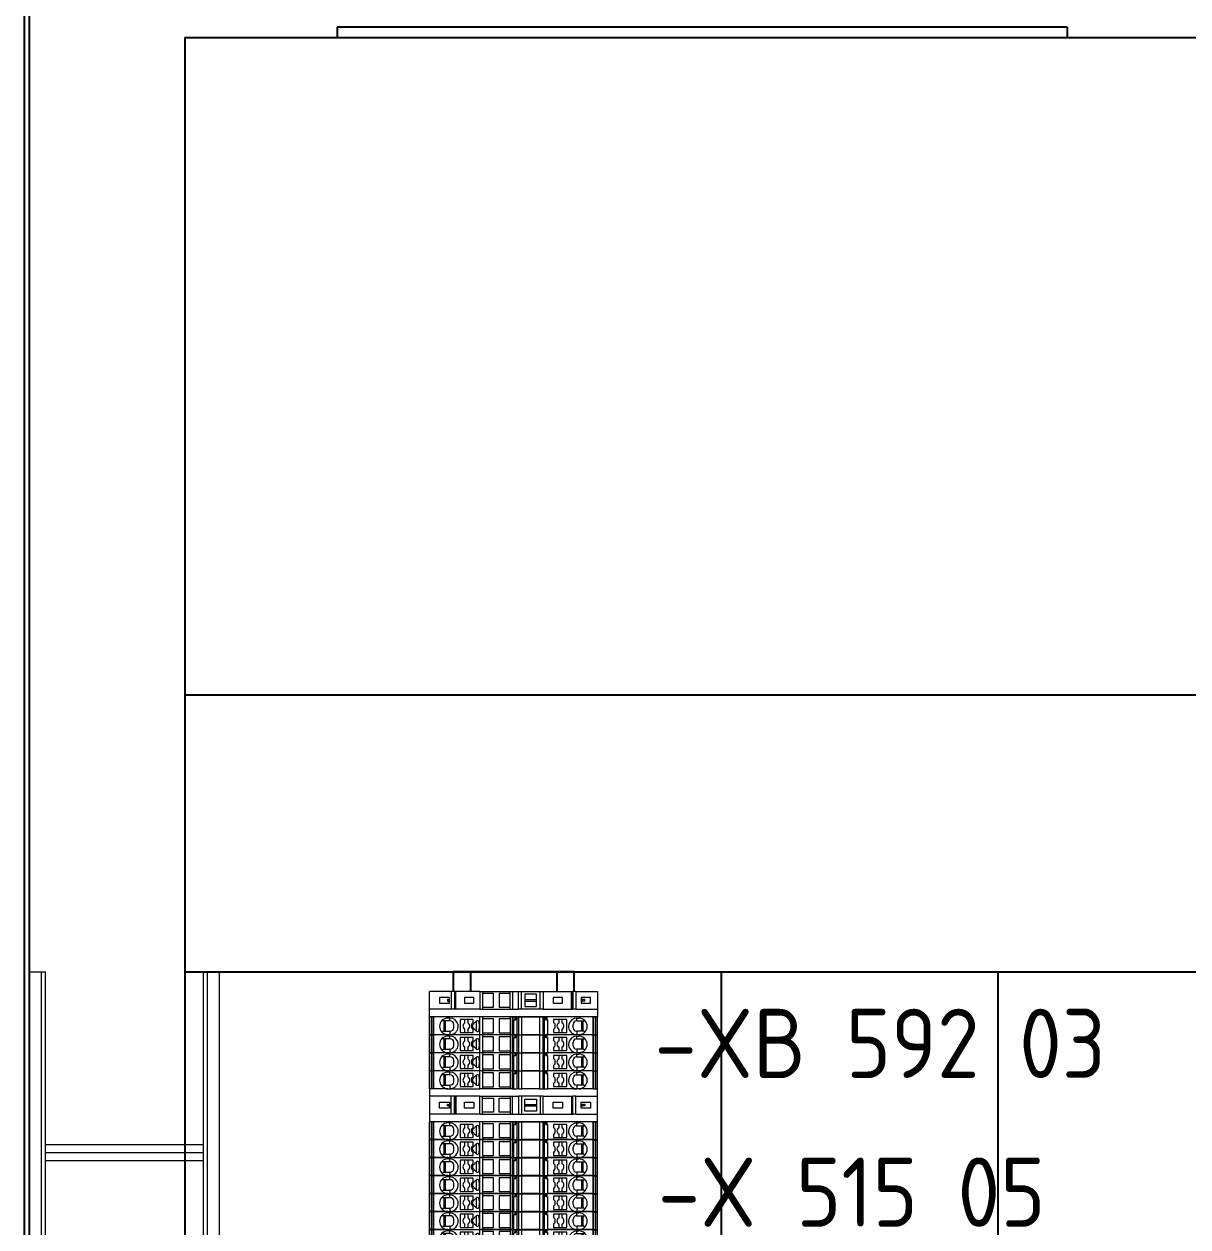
# Model space of a CAD drawing. Header units: millimetres. Extents: x 0 to 69574, y -5 to 41746.
# Drawn here: x 31601.6 to 31938.1, y 12365.6 to 12713.3 of the extents above; entities that cross this region are included whole.
import ezdxf
from ezdxf.enums import TextEntityAlignment as Align

# ---------------------------------------------------------------- set-up
doc = ezdxf.new("R2010")
doc.units = ezdxf.units.MM
doc.set_wipeout_variables(frame=1)
doc.layers.add('! NO PLOT !', color=7, linetype='Continuous', true_color=0xff75dd, plot=False)
doc.layers.add('000-PI-Oprema', color=30, linetype='Continuous', lineweight=5)
doc.layers.add('SI-ORMAR-Oprema', color=30, linetype='Continuous', lineweight=5)
for name, color, linetype in [('000-PI-ORMAR', 2, 'Continuous'), ('000-PI_TEXT', 7, 'Continuous'), ('002-PI-Kabelska kanalica', 150, 'Continuous'), ('004-PI-DIN Šina', 3, 'Continuous')]:
    doc.layers.add(name, color=color, linetype=linetype)
doc.styles.add('PI0', font='isocpeur.ttf', dxfattribs={"width": 0.9})

# ---------------------------------------------------------------- blocks, each defined once
blk = doc.blocks.new('*U946')
at = {"layer": '002-PI-Kabelska kanalica'}
for p, q in [((-20, -100), (-20, 1220)), ((60, -100), (60, 1220)), ((-20, -100), (60, -100))]:
    blk.add_line(p, q, dxfattribs=at)
blk = doc.blocks.new('*U457')
blk.add_wipeout([(47227.3, 37326.63), (47227.3, 37321.48), (47275.9, 37321.48), (47275.9, 37326.63)])
at = {"layer": '000-PI-Oprema'}
for p, q in [((47227.3, 37321.48), (47227.3, 37326.63)), ((47227.85, 37326.63), (47227.3, 37326.63)), ((47228.39, 37326.63), (47227.85, 37326.63)), ((47227.85, 37321.48), (47227.85, 37326.63)), ((47228.39, 37321.48), (47228.39, 37326.63)), ((47228.56, 37326.63), (47228.39, 37326.63)), ((47228.56, 37321.48), (47228.56, 37326.63)), ((47241.88, 37326.63), (47228.56, 37326.63)), ((47233.2, 37326.28), (47232.6, 37326.28)), ((47233.2, 37325.48), (47233.2, 37326.28)), ((47241.88, 37321.48), (47241.88, 37326.63)), ((47242.6, 37326.63), (47241.88, 37326.63)), ((47242.6, 37326.63), (47242.6, 37326.06)), ((47250.6, 37326.63), (47242.6, 37326.63)), ((47250.6, 37326.63), (47250.6, 37326.06)), ((47251.32, 37326.63), (47250.6, 37326.63)), ((47251.32, 37326.63), (47251.75, 37326.63)), ((47251.32, 37321.48), (47251.32, 37326.63)), ((47251.75, 37325.83), (47251.75, 37326.63)), ((47252.21, 37326.63), (47251.75, 37326.63)), ((47252.21, 37326.63), (47252.56, 37326.63)), ((47252.21, 37325.83), (47252.21, 37326.63)), ((47253.07, 37326.63), (47252.56, 37326.63)), ((47252.56, 37326.63), (47252.56, 37321.48)), ((47253.07, 37326.63), (47253.07, 37321.48)), ((47253.07, 37326.63), (47253.98, 37326.63)), ((47253.98, 37321.48), (47253.98, 37326.63)), ((47253.98, 37326.63), (47259.12, 37326.63)), ((47259.12, 37326.63), (47259.12, 37321.48)), ((47259.12, 37326.63), (47260.03, 37326.63)), ((47260.03, 37326.63), (47260.03, 37321.48)), ((47260.03, 37326.63), (47260.54, 37326.63)), ((47260.54, 37321.48), (47260.54, 37326.63)), ((47260.54, 37326.63), (47260.89, 37326.63)), ((47260.89, 37325.83), (47260.89, 37326.63)), ((47261.35, 37326.63), (47260.89, 37326.63)), ((47261.35, 37325.83), (47261.35, 37326.63)), ((47274.65, 37326.63), (47261.35, 37326.63)), ((47269.9, 37326.28), (47270.5, 37326.28)), ((47269.9, 37325.48), (47269.9, 37326.28)), ((47274.65, 37321.48), (47274.65, 37326.63)), ((47274.65, 37326.63), (47274.82, 37326.63)), ((47274.82, 37321.48), (47274.82, 37326.63)), ((47274.82, 37326.63), (47275.35, 37326.63)), ((47275.35, 37321.48), (47275.35, 37326.63)), ((47275.35, 37326.63), (47275.9, 37326.63)), ((47275.9, 37321.48), (47275.9, 37326.63)), ((47231, 37325.48), (47230.9, 37325.58)), ((47231.45, 37325.48), (47231, 37325.48)), ((47231.45, 37325.48), (47231.45, 37322.48)), ((47231.6, 37325.48), (47231.45, 37325.48)), ((47231.6, 37322.48), (47231.6, 37325.48)), ((47231.85, 37325.48), (47231.6, 37325.48)), ((47231.85, 37325.48), (47231.85, 37322.48)), ((47233.2, 37325.48), (47231.85, 37325.48)), ((47233.3, 37325.48), (47233.2, 37325.48)), ((47237.55, 37325.88), (47236.15, 37325.88)), ((47236.15, 37325.88), (47236.15, 37322.08)), ((47238.35, 37325.88), (47237.55, 37325.88)), ((47237.55, 37324.9), (47237.55, 37325.88)), ((47237.55, 37322.08), (47237.55, 37323.07)), ((47239.95, 37325.88), (47238.35, 37325.88)), ((47238.35, 37325.88), (47238.35, 37324.9)), ((47238.35, 37323.07), (47238.35, 37322.08)), ((47239.55, 37324.58), (47239.95, 37324.98)), ((47239.55, 37323.38), (47239.55, 37324.58)), ((47239.95, 37322.98), (47239.55, 37323.38)), ((47239.95, 37324.98), (47239.95, 37325.88)), ((47239.95, 37322.08), (47239.95, 37322.98)), ((47240.78, 37325.37), (47240.78, 37322.6)), ((47242.6, 37326.06), (47242.6, 37322.06)), ((47245.75, 37326.06), (47242.6, 37326.06)), ((47245.75, 37322.06), (47245.75, 37326.06)), ((47247.45, 37326.06), (47247.45, 37322.06)), ((47250.6, 37326.06), (47247.45, 37326.06)), ((47250.6, 37326.06), (47250.6, 37322.06)), ((47251.65, 37321.48), (47251.65, 37325.83)), ((47251.65, 37325.83), (47251.75, 37325.83)), ((47251.75, 37325.83), (47252.21, 37325.83)), ((47260.89, 37325.83), (47261.35, 37325.83)), ((47261.35, 37325.83), (47261.45, 37325.83)), ((47261.45, 37325.83), (47261.45, 37321.48)), ((47264.75, 37325.88), (47263.15, 37325.88)), ((47263.15, 37325.88), (47263.15, 37324.98)), ((47263.15, 37324.98), (47263.55, 37324.58)), ((47263.55, 37323.38), (47263.15, 37322.98)), ((47263.15, 37322.98), (47263.15, 37322.08)), ((47263.55, 37324.58), (47263.55, 37323.38)), ((47264.75, 37324.9), (47264.75, 37325.88)), ((47265.55, 37325.88), (47264.75, 37325.88)), ((47264.75, 37322.08), (47264.75, 37323.07)), ((47265.55, 37325.88), (47265.55, 37324.9)), ((47266.95, 37325.88), (47265.55, 37325.88)), ((47265.55, 37323.07), (47265.55, 37322.08)), ((47266.95, 37322.08), (47266.95, 37325.88)), ((47268.8, 37323.48), (47268.8, 37324.48)), ((47269.8, 37325.48), (47269.9, 37325.48)), ((47269.9, 37325.48), (47271.25, 37325.48)), ((47271.25, 37325.48), (47271.25, 37322.48)), ((47271.25, 37325.48), (47271.5, 37325.48)), ((47271.5, 37322.48), (47271.5, 37325.48)), ((47271.5, 37325.48), (47271.65, 37325.48)), ((47271.65, 37325.48), (47271.65, 37322.48)), ((47271.65, 37325.48), (47272.1, 37325.48)), ((47272.1, 37325.48), (47272.2, 37325.58)), ((47227.85, 37321.48), (47227.3, 37321.48)), ((47228.39, 37321.48), (47227.85, 37321.48)), ((47228.56, 37321.48), (47228.39, 37321.48)), ((47231.6, 37321.48), (47228.56, 37321.48)), ((47230.9, 37322.19), (47231.2, 37322.48)), ((47231.2, 37322.48), (47231.45, 37322.48)), ((47231.45, 37322.48), (47231.6, 37322.48)), ((47231.6, 37322.48), (47231.85, 37322.48)), ((47231.6, 37321.7), (47231.6, 37321.48)), ((47232.6, 37321.48), (47231.6, 37321.48)), ((47231.85, 37322.48), (47233.2, 37322.48)), ((47232.6, 37321.48), (47233.2, 37321.48)), ((47233.3, 37322.48), (47233.2, 37322.48)), ((47233.2, 37322.48), (47233.2, 37321.48)), ((47234.2, 37321.48), (47233.2, 37321.48)), ((47234.2, 37321.48), (47234.2, 37321.7)), ((47234.2, 37321.48), (47241.88, 37321.48)), ((47236.15, 37322.08), (47237.55, 37322.08)), ((47237.55, 37322.08), (47238.35, 37322.08)), ((47238.35, 37322.08), (47239.95, 37322.08)), ((47242.6, 37321.48), (47241.88, 37321.48)), ((47242.6, 37322.06), (47245.75, 37322.06)), ((47242.6, 37322.06), (47242.6, 37321.48)), ((47250.6, 37321.48), (47242.6, 37321.48)), ((47247.45, 37322.06), (47250.6, 37322.06)), ((47250.6, 37322.06), (47250.6, 37321.48)), ((47251.32, 37321.48), (47250.6, 37321.48)), ((47251.32, 37321.48), (47251.65, 37321.48)), ((47251.65, 37321.48), (47252.56, 37321.48)), ((47253.07, 37321.48), (47252.56, 37321.48)), ((47253.07, 37321.48), (47253.98, 37321.48)), ((47259.12, 37321.48), (47253.98, 37321.48)), ((47259.12, 37321.48), (47260.03, 37321.48)), ((47260.03, 37321.48), (47260.54, 37321.48)), ((47260.54, 37321.48), (47261.45, 37321.48)), ((47268.9, 37321.48), (47261.45, 37321.48)), ((47263.15, 37322.08), (47264.75, 37322.08)), ((47264.75, 37322.08), (47265.55, 37322.08)), ((47265.55, 37322.08), (47266.95, 37322.08)), ((47268.9, 37321.48), (47268.9, 37321.7)), ((47268.9, 37321.48), (47269.9, 37321.48)), ((47269.8, 37322.48), (47269.9, 37322.48)), ((47271.25, 37322.48), (47269.9, 37322.48)), ((47269.9, 37322.48), (47269.9, 37321.48)), ((47270.5, 37321.48), (47269.9, 37321.48)), ((47271.5, 37321.48), (47270.5, 37321.48)), ((47271.5, 37322.48), (47271.25, 37322.48)), ((47271.65, 37322.48), (47271.5, 37322.48)), ((47271.5, 37321.7), (47271.5, 37321.48)), ((47274.65, 37321.48), (47271.5, 37321.48)), ((47271.9, 37322.48), (47271.65, 37322.48)), ((47272.2, 37322.19), (47271.9, 37322.48)), ((47274.65, 37321.48), (47274.82, 37321.48)), ((47274.82, 37321.48), (47275.35, 37321.48)), ((47275.35, 37321.48), (47275.9, 37321.48))]:
    blk.add_line(p, q, dxfattribs=at)
for centre, radius, start, end in [((47232.6, 37323.88), 2.4, 90, 135), ((47233.2, 37323.88), 2.4, 294.6243, 90), ((47269.9, 37323.88), 2.4, 90, 245.3757), ((47270.5, 37323.88), 2.4, 45, 90), ((47232.6, 37323.88), 2.4, 135, 225), ((47233.3, 37324.48), 1, 0, 90), ((47233.3, 37323.48), 1, 270, 360), ((47237.95, 37323.98), 1, 113.5782, 246.4218), ((47237.95, 37323.98), 1, 293.5782, 66.4218), ((47241.15, 37325.03), 0.5, 5.4406, 134.9997), ((47241.15, 37322.93), 0.5, 225, 354.5597), ((47265.15, 37323.98), 1, 113.5782, 246.4218), ((47265.15, 37323.98), 1, 293.5782, 66.4218), ((47269.8, 37324.48), 1, 90, 180), ((47269.8, 37323.48), 1, 180, 270), ((47270.5, 37323.88), 2.4, 315, 45), ((47232.6, 37323.88), 2.4, 225, 245.3757), ((47232.6, 37323.88), 2.4, 245.3757, 270), ((47233.2, 37323.88), 2.4, 270, 294.6243), ((47269.9, 37323.88), 2.4, 245.3757, 270), ((47270.5, 37323.88), 2.4, 270, 294.6243), ((47270.5, 37323.88), 2.4, 294.6243, 315)]:
    blk.add_arc(centre, radius, start, end, dxfattribs=at)
for points in [[(47234.3, 37323.48), (47234.3, 37323.61), (47234.3, 37323.74), (47234.3, 37323.87), (47234.3, 37324.01), (47234.3, 37324.14), (47234.3, 37324.26), (47234.3, 37324.38), (47234.3, 37324.48)], [(47240.78, 37325.37), (47240.55, 37325.14), (47240.32, 37324.91), (47240.09, 37324.68), (47239.85, 37324.44)], [(47239.85, 37323.53), (47239.85, 37323.76), (47239.85, 37323.98), (47239.85, 37324.21), (47239.85, 37324.44)], [(47240.78, 37322.6), (47240.55, 37322.83), (47240.32, 37323.05), (47240.09, 37323.29), (47239.85, 37323.53)], [(47240.8, 37325.39), (47240.79, 37325.38), (47240.78, 37325.37)], [(47241.75, 37323.98), (47241.73, 37324.26), (47241.7, 37324.53), (47241.67, 37324.81), (47241.65, 37325.08)], [(47241.65, 37322.89), (47241.67, 37323.16), (47241.7, 37323.44), (47241.73, 37323.71), (47241.75, 37323.98)], [(47240.8, 37322.58), (47240.79, 37322.59), (47240.78, 37322.6)]]:
    blk.add_spline(points, degree=3, dxfattribs=at)
blk = doc.blocks.new('*U1240')
at = {"layer": '000-PI-Oprema'}
blk.add_blockref('*U457', (-47251.6, -37324.06), dxfattribs=at)
blk = doc.blocks.new('*U1241')
at = {"layer": '000-PI-Oprema', "color": 0, "linetype": 'ByBlock', "lineweight": -2, "transparency": 16777216}
blk.add_blockref('*U1240', (0, 0), dxfattribs=at)
blk.add_blockref('*U1240', (0, -5.2), dxfattribs=at)
blk.add_blockref('*U1240', (0, -10.4), dxfattribs=at)
blk.add_blockref('*U1240', (0, -15.6), dxfattribs=at)
blk.add_blockref('*U1240', (0, -20.8), dxfattribs=at)
blk.add_blockref('*U1240', (0, -26), dxfattribs=at)
blk.add_blockref('*U1240', (0, -31.2), dxfattribs=at)
blk = doc.blocks.new('*U402')
blk.add_wipeout([(-24.3, -7.35), (24.3, -7.35), (24.3, 0), (-24.3, 0)])
at = {"layer": 'SI-ORMAR-Oprema'}
for p, q in [((-18.03, 0), (-24.3, 0)), ((-18.03, 0), (-18.03, -5.15)), ((-17.1, 0), (-18.03, 0)), ((-17.1, 0), (-17.1, -5.15)), ((-17, 0), (-17.1, 0)), ((-17, -5.15), (-17, 0)), ((-16.74, 0), (-17, 0)), ((-16.74, -5.15), (-16.74, 0)), ((-9.72, 0), (-16.74, 0)), ((-9.72, 0), (-9, 0)), ((-9.72, 0), (-9.72, -5.15)), ((-9, 0), (-9, -0.57)), ((-9, 0), (-1, 0)), ((-1, 0), (-0.28, 0)), ((-1, -0.57), (-1, 0)), ((-0.28, 0), (1.39, 0)), ((-0.28, 0), (-0.28, -5.15)), ((1.39, 0), (2.32, 0)), ((1.39, -5.15), (1.39, 0)), ((2.32, 0), (7.69, 0)), ((2.32, -5.15), (2.32, 0)), ((7.69, -5.15), (7.69, 0)), ((7.69, 0), (8.51, 0)), ((8.51, 0), (8.51, -5.15)), ((8.51, 0), (16.74, 0)), ((16.74, -5.15), (16.74, 0)), ((16.74, 0), (17, 0)), ((17, 0), (17, -5.15)), ((17, 0), (17.1, 0)), ((17.1, 0), (17.1, -5.15)), ((18.03, 0), (17.1, 0)), ((18.03, 0), (18.03, -5.15)), ((18.03, 0), (24.3, 0)), ((24.3, 0), (24.3, -7.35)), ((-24.3, -7.35), (-24.3, 0)), ((-21.4, -1.72), (-21.4, -3.42)), ((-18.5, -1.72), (-21.4, -1.72)), ((-21.4, -3.42), (-18.5, -3.42)), ((-19.01, -2.37), (-19.15, -2.37)), ((-19.15, -2.37), (-19.15, -2.77)), ((-19.01, -2.77), (-19.15, -2.77)), ((-19.01, -2.37), (-18.5, -2.37)), ((-19.01, -2.77), (-19.01, -2.37)), ((-19.01, -2.77), (-18.5, -2.77)), ((-18.5, -2.37), (-18.5, -1.72)), ((-18.5, -2.77), (-18.5, -2.37)), ((-18.5, -3.42), (-18.5, -2.77)), ((-14.15, -1.72), (-14.15, -3.42)), ((-11.45, -1.72), (-14.15, -1.72)), ((-14.15, -3.42), (-11.45, -3.42)), ((-11.45, -3.42), (-11.45, -1.72)), ((-9, -0.57), (-9, -4.57)), ((-5.85, -0.57), (-9, -0.57)), ((-5.85, -4.57), (-5.85, -0.57)), ((-4.15, -0.57), (-4.15, -4.57)), ((-1, -0.57), (-4.15, -0.57)), ((-1, -4.57), (-1, -0.57)), ((6.67, -0.82), (3.22, -0.82)), ((3.22, -0.82), (3.22, -2.37)), ((3.22, -2.37), (6.67, -2.37)), ((3.22, -2.37), (3.22, -2.77)), ((3.22, -2.77), (6.67, -2.77)), ((3.22, -2.77), (3.22, -4.32)), ((6.67, -2.37), (6.67, -0.82)), ((6.67, -2.77), (6.67, -2.37)), ((6.67, -4.32), (6.67, -2.77)), ((11.45, -1.72), (11.45, -3.42)), ((14.15, -1.72), (11.45, -1.72)), ((11.45, -3.42), (14.15, -3.42)), ((14.15, -3.42), (14.15, -1.72)), ((22.25, -1.72), (19.55, -1.72)), ((19.55, -1.72), (19.55, -2.37)), ((19.55, -2.37), (19.89, -2.37)), ((19.55, -2.37), (19.55, -2.77)), ((19.55, -2.77), (19.55, -3.42)), ((19.55, -2.77), (19.89, -2.77)), ((19.55, -3.42), (22.25, -3.42)), ((20.59, -2.37), (19.89, -2.37)), ((19.89, -2.77), (19.89, -2.37)), ((20.59, -2.77), (19.89, -2.77)), ((20.59, -2.77), (20.59, -2.37)), ((22.25, -3.42), (22.25, -1.72)), ((-18.03, -5.15), (-24.3, -5.15)), ((-17.1, -5.15), (-18.03, -5.15)), ((-17, -5.15), (-17.1, -5.15)), ((-16.74, -5.15), (-17, -5.15)), ((-9.72, -5.15), (-16.74, -5.15)), ((-9.72, -5.15), (-9, -5.15)), ((-9, -4.57), (-9, -5.15)), ((-9, -4.57), (-5.85, -4.57)), ((-9, -5.15), (-1, -5.15)), ((-4.15, -4.57), (-1, -4.57)), ((-1, -5.15), (-1, -4.57)), ((-1, -5.15), (-0.28, -5.15)), ((-0.28, -5.15), (1.39, -5.15)), ((2.32, -5.15), (1.39, -5.15)), ((7.69, -5.15), (2.32, -5.15)), ((3.22, -4.32), (6.67, -4.32)), ((8.51, -5.15), (7.69, -5.15)), ((8.51, -5.15), (16.74, -5.15)), ((16.74, -5.15), (17, -5.15)), ((17, -5.15), (17.1, -5.15)), ((18.03, -5.15), (17.1, -5.15)), ((18.03, -5.15), (24.3, -5.15)), ((24.3, -7.35), (-24.3, -7.35))]:
    blk.add_line(p, q, dxfattribs=at)
blk = doc.blocks.new('*U403')
blk.add_wipeout([(-24.3, 2.2), (24.3, 2.2), (24.3, -7.35), (-24.3, -7.35)])
at = {"layer": 'SI-ORMAR-Oprema'}
for p, q in [((-24.3, 2.2), (-24.3, -7.35)), ((24.3, 2.2), (-24.3, 2.2)), ((-18.03, 0), (-24.3, 0)), ((24.3, -7.35), (24.3, 2.2)), ((-21.4, -3.42), (-21.4, -1.72)), ((-21.4, -1.72), (-18.5, -1.72)), ((-18.5, -3.42), (-21.4, -3.42)), ((-19.01, -2.38), (-19.15, -2.38)), ((-19.15, -2.78), (-19.15, -2.38)), ((-19.01, -2.78), (-19.15, -2.78)), ((-19.01, -2.38), (-19.01, -2.78)), ((-19.01, -2.38), (-18.5, -2.38)), ((-19.01, -2.78), (-18.5, -2.78)), ((-18.5, -1.72), (-18.5, -2.38)), ((-18.5, -2.38), (-18.5, -2.78)), ((-18.5, -2.78), (-18.5, -3.42)), ((-18.03, -5.15), (-18.03, 0)), ((-17.1, 0), (-18.03, 0)), ((-17.1, -5.15), (-17.1, 0)), ((-17, 0), (-17.1, 0)), ((-17, 0), (-17, -5.15)), ((-16.74, 0), (-17, 0)), ((-16.74, 0), (-16.74, -5.15)), ((-9.72, 0), (-16.74, 0)), ((-14.15, -1.72), (-11.45, -1.72)), ((-14.15, -3.42), (-14.15, -1.72)), ((-11.45, -3.42), (-14.15, -3.42)), ((-11.45, -1.72), (-11.45, -3.42)), ((-9.72, 0), (-9, 0)), ((-9.72, -5.15), (-9.72, 0)), ((-9, -0.57), (-9, 0)), ((-9, 0), (-1, 0)), ((-9, -4.57), (-9, -0.57)), ((-9, -0.57), (-5.85, -0.57)), ((-5.85, -0.57), (-5.85, -4.57)), ((-4.15, -0.57), (-1, -0.57)), ((-4.15, -4.57), (-4.15, -0.57)), ((-1, 0), (-1, -0.57)), ((-1, 0), (-0.28, 0)), ((-1, -0.57), (-1, -4.57)), ((-0.28, 0), (1.39, 0)), ((-0.28, -5.15), (-0.28, 0)), ((2.32, 0), (1.39, 0)), ((1.39, 0), (1.39, -5.15)), ((7.69, 0), (2.32, 0)), ((2.32, 0), (2.32, -5.15)), ((3.22, -0.82), (6.67, -0.82)), ((3.22, -2.38), (3.22, -0.82)), ((3.22, -2.38), (6.67, -2.38)), ((3.22, -2.78), (3.22, -2.38)), ((3.22, -2.78), (6.67, -2.78)), ((3.22, -4.32), (3.22, -2.78)), ((6.67, -0.82), (6.67, -2.38)), ((6.67, -2.38), (6.67, -2.78)), ((6.67, -2.78), (6.67, -4.32)), ((7.69, 0), (7.69, -5.15)), ((8.51, 0), (7.69, 0)), ((8.51, -5.15), (8.51, 0)), ((8.51, 0), (16.74, 0)), ((11.45, -1.72), (14.15, -1.72)), ((11.45, -3.42), (11.45, -1.72)), ((14.15, -3.42), (11.45, -3.42)), ((14.15, -1.72), (14.15, -3.42)), ((16.74, 0), (16.74, -5.15)), ((16.74, 0), (17, 0)), ((17, -5.15), (17, 0)), ((17, 0), (17.1, 0)), ((18.03, 0), (17.1, 0)), ((17.1, -5.15), (17.1, 0)), ((18.03, 0), (24.3, 0)), ((18.03, -5.15), (18.03, 0)), ((19.55, -2.38), (19.55, -1.72)), ((19.55, -1.72), (22.25, -1.72)), ((19.55, -2.78), (19.55, -2.38)), ((19.55, -2.38), (19.89, -2.38)), ((19.55, -2.78), (19.89, -2.78)), ((19.55, -3.42), (19.55, -2.78)), ((22.25, -3.42), (19.55, -3.42)), ((19.89, -2.38), (19.89, -2.78)), ((20.59, -2.38), (19.89, -2.38)), ((20.59, -2.78), (19.89, -2.78)), ((20.59, -2.38), (20.59, -2.78)), ((22.25, -1.72), (22.25, -3.42)), ((-18.03, -5.15), (-24.3, -5.15)), ((-17.1, -5.15), (-18.03, -5.15)), ((-17, -5.15), (-17.1, -5.15)), ((-16.74, -5.15), (-17, -5.15)), ((-9.72, -5.15), (-16.74, -5.15)), ((-9.72, -5.15), (-9, -5.15)), ((-5.85, -4.57), (-9, -4.57)), ((-9, -5.15), (-9, -4.57)), ((-9, -5.15), (-1, -5.15)), ((-1, -4.57), (-4.15, -4.57)), ((-1, -4.57), (-1, -5.15)), ((-1, -5.15), (-0.28, -5.15)), ((-0.28, -5.15), (1.39, -5.15)), ((1.39, -5.15), (2.32, -5.15)), ((2.32, -5.15), (7.69, -5.15)), ((6.67, -4.32), (3.22, -4.32)), ((7.69, -5.15), (8.51, -5.15)), ((8.51, -5.15), (16.74, -5.15)), ((16.74, -5.15), (17, -5.15)), ((17, -5.15), (17.1, -5.15)), ((18.03, -5.15), (17.1, -5.15)), ((18.03, -5.15), (24.3, -5.15)), ((24.3, -7.35), (-24.3, -7.35))]:
    blk.add_line(p, q, dxfattribs=at)
blk = doc.blocks.new('*U1218')
at = {"layer": '002-PI-Kabelska kanalica'}
for p, q in [((-20, -100), (-20, 1388)), ((60, -100), (60, 1388)), ((-20, -100), (60, -100))]:
    blk.add_line(p, q, dxfattribs=at)
blk = doc.blocks.new('*U1217')
at = {"layer": '000-PI-Oprema', "ltscale": 0.25}
for p, q in [((-5, 1408.11), (-5, 1612.78)), ((-5, 1612.78), (-0.33, 1612.78)), ((-1.5, 1408.11), (-1.5, 1612.78)), ((-0.33, 1408.11), (-0.33, 1612.78)), ((45.33, 1408.11), (45.33, 1612.78)), ((50, 1612.78), (45.33, 1612.78)), ((46.5, 1408.11), (46.5, 1612.78)), ((50, 1408.11), (50, 1612.78)), ((-0.33, 1562.78), (45.33, 1562.78)), ((-0.33, 1560.45), (45.33, 1560.45))]:
    blk.add_line(p, q, dxfattribs=at)
blk.add_lwpolyline([(-0.33, 1558.11), (45.33, 1558.11)], dxfattribs=at)
blk = doc.blocks.new('*U1339')
at = {"layer": '000-PI-Oprema'}
blk.add_blockref('*U457', (-47251.6, -37324.06), dxfattribs=at)
blk = doc.blocks.new('*U1340')
at = {"layer": '000-PI-Oprema', "color": 0, "linetype": 'ByBlock', "lineweight": -2, "transparency": 16777216}
blk.add_blockref('*U1339', (0, 0), dxfattribs=at)
blk.add_blockref('*U1339', (0, -5.2), dxfattribs=at)
blk.add_blockref('*U1339', (0, -10.4), dxfattribs=at)
blk.add_blockref('*U1339', (0, -15.6), dxfattribs=at)

msp = doc.modelspace()

# ---------------------------------------------------------------- linework, layer by layer
at = {"layer": '! NO PLOT !'}
msp.add_line((31601.65, 12761.404), (31601.65, 10776.904), dxfattribs=at)
at = {"layer": '! NO PLOT !', "ltscale": 0.25}
msp.add_line((31648.138, 12709.404), (31648.138, 12539.404), dxfattribs=at)
at = {"layer": '000-PI-ORMAR'}
for p, q in [((31601.638, 12761.404), (31601.638, 10776.904)), ((31603.138, 12761.404), (31603.138, 10776.904)), ((31692.138, 12712.404), (31692.138, 12709.404)), ((31903.138, 12712.404), (31692.138, 12712.404)), ((31903.138, 12712.404), (31903.138, 12709.404)), ((31648.138, 12709.404), (31947.138, 12709.404)), ((31648.138, 12709.404), (31648.138, 10819.404))]:
    msp.add_line(p, q, dxfattribs=at)
at = {"layer": '004-PI-DIN Šina'}
msp.add_lwpolyline([(31725.65, 11179.404), (31760.65, 11179.404), (31760.65, 12439.404), (31725.65, 12439.404)], close=True, dxfattribs=at)
for points in [[(31730.65, 12439.404), (31730.65, 11179.404)], [(31755.65, 12439.404), (31755.65, 11179.404)]]:
    msp.add_lwpolyline(points, dxfattribs=at)

# ---------------------------------------------------------------- block references
at = {"rotation": 270}
msp.add_blockref('*U1218', (31748.138, 12499.404), dxfattribs=at)
at = {"xscale": -1, "rotation": 180}
msp.add_blockref('*U946', (31823.15, 12339.404), dxfattribs=at)
at = {"layer": '000-PI-Oprema', "xscale": -1}
msp.add_blockref('*U1217', (31653.138, 10826.623), dxfattribs=at)

# ---------------------------------------------------------------- texts
at = {"layer": '000-PI_TEXT', "style": 'PI0', "width": 0.9}
for s, p in [('-XB 592 03', (31783.882, 12402.691)), ('-X 515 05', (31784.841, 12359.694))]:
    msp.add_text(s, height=20, dxfattribs=at).set_placement(p, align=Align.BOTTOM_LEFT)

# ---------------------------------------------------------------- next in the draw order: block references
at = {"layer": '000-PI-Oprema'}
msp.add_blockref('*U1241', (31743.15, 12393.468), dxfattribs=at)
at = {"layer": 'SI-ORMAR-Oprema'}
msp.add_blockref('*U402', (31743.15, 12433.693), dxfattribs=at)

# ---------------------------------------------------------------- next in the draw order: block references
msp.add_blockref('*U403', (31743.15, 12403.393), dxfattribs=at)

# ---------------------------------------------------------------- next in the draw order: block references
at = {"layer": '000-PI-Oprema'}
msp.add_blockref('*U1340', (31743.15, 12423.768), dxfattribs=at)

doc.saveas('drawing.dxf')
